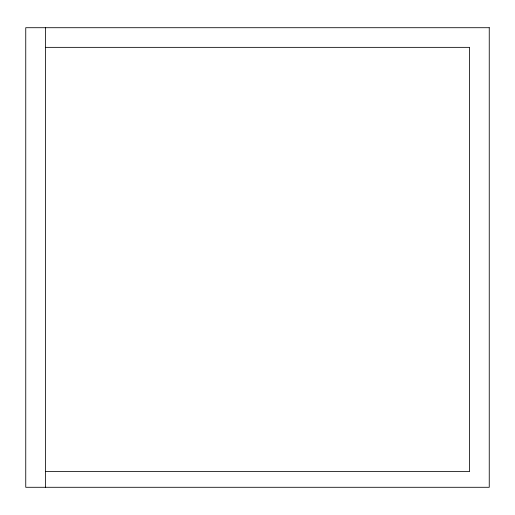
<?xml version="1.0" encoding="UTF-8"?>
<svg xmlns="http://www.w3.org/2000/svg" width="515" height="515" viewBox="0 0 515 515"><rect width="100%" height="100%" fill="white"/><g stroke="black" fill="none" stroke-linecap="round" stroke-linejoin="round"><path stroke-width="0.77" d="M45.391 47.354L469.609 47.354L469.609 471.573L45.391 471.573M45.391 27.713L45.391 487.287M489.25 27.713L25.75 27.713L25.75 487.287L489.25 487.287L489.25 27.713"/></g></svg>
